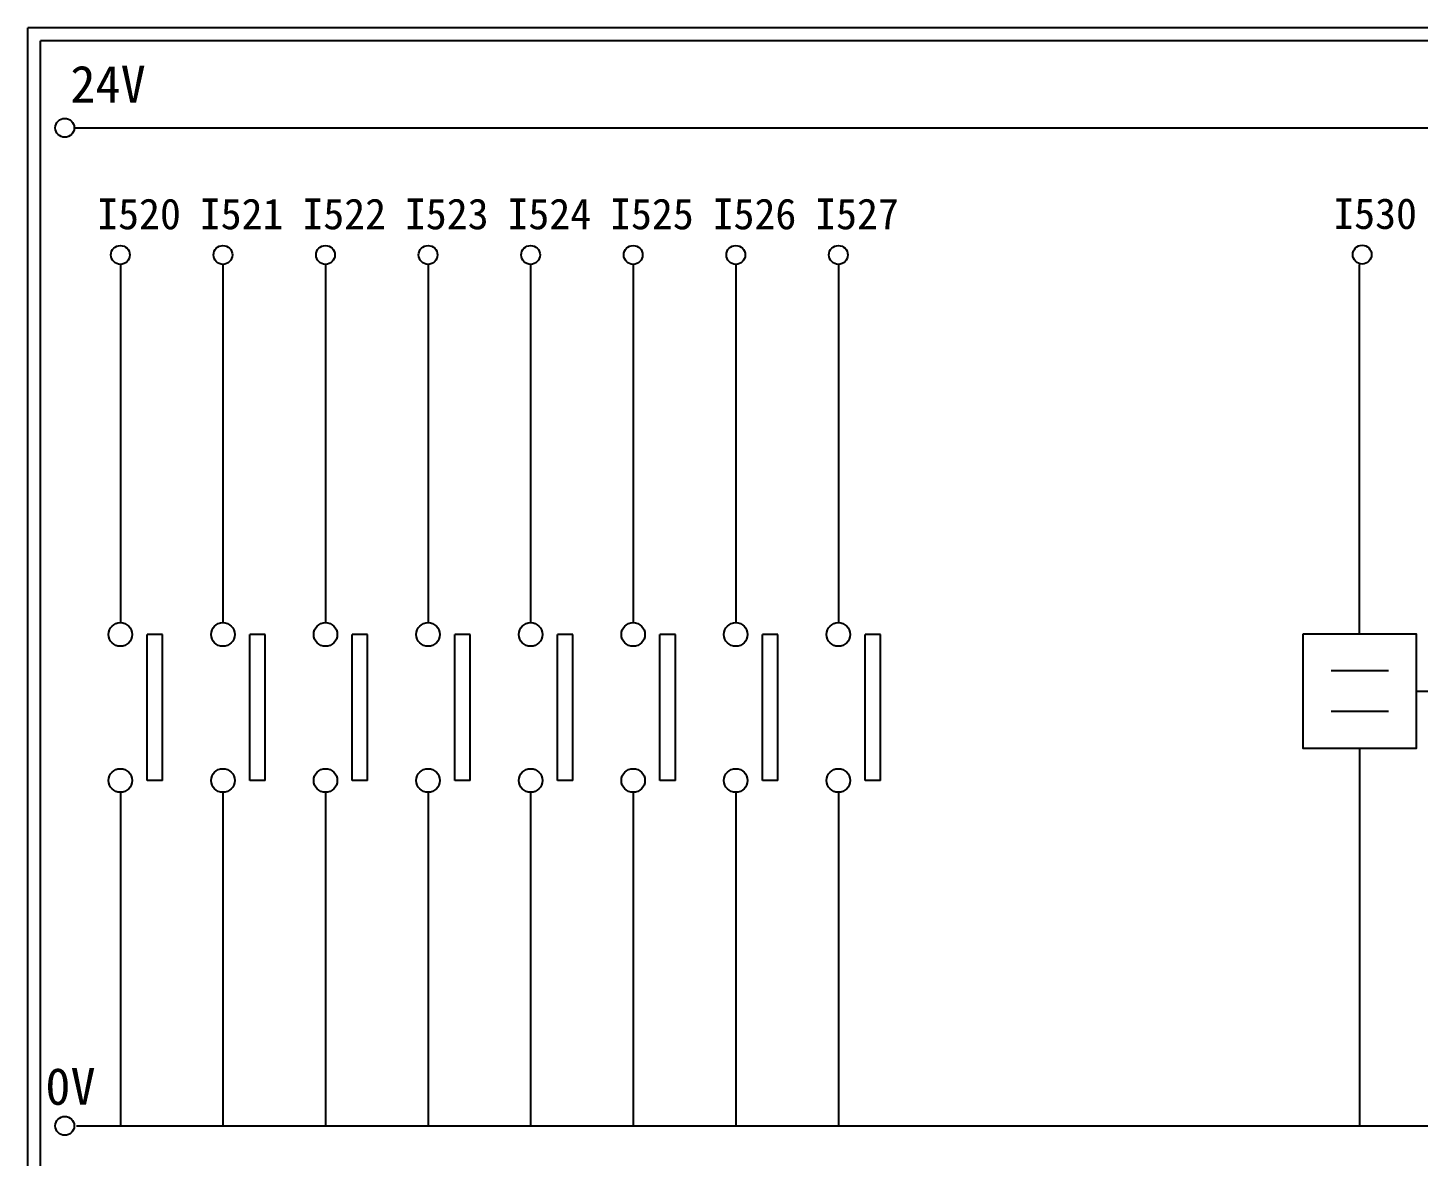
# Model space of a CAD drawing. Extents: x 275 to 562, y 265 to 469.
# Drawn here: x 274.9 to 410.5, y 358.9 to 468.9 of the extents above; entities that cross this region are included whole.
import ezdxf

# ---------------------------------------------------------------- set-up
doc = ezdxf.new("R2010")
doc.units = 0
doc.layers.get('0').update_dxf_attribs({"linetype": 'CONTINUOUS'})
doc.layers.add('圖框層', color=7, linetype='CONTINUOUS')
doc.layers.add('標尺寸層', color=3, linetype='CONTINUOUS')
doc.styles.add('STSL', font='kaiu.ttf')

msp = doc.modelspace()

# ---------------------------------------------------------------- linework, layer by layer
for p, q in [((404.74, 409.84), (404.74, 445.86)), ((288.03, 409.78), (286.53, 409.78)), ((298.03, 409.78), (296.53, 409.78)), ((308.03, 409.78), (306.53, 409.78)), ((318.03, 409.78), (316.53, 409.78)), ((328.03, 409.78), (326.53, 409.78)), ((338.03, 409.78), (336.53, 409.78)), ((348.03, 409.78), (346.53, 409.78)), ((358.03, 409.78), (356.53, 409.78)), ((410.26, 404.26), (415.32, 404.26)), ((404.74, 398.68), (404.74, 361.9)), ((288.03, 395.55), (286.53, 395.55)), ((298.03, 395.55), (296.53, 395.55)), ((308.03, 395.55), (306.53, 395.55)), ((318.03, 395.55), (316.53, 395.55)), ((328.03, 395.55), (326.53, 395.55)), ((338.03, 395.55), (336.53, 395.55)), ((348.03, 395.55), (346.53, 395.55)), ((358.03, 395.55), (356.53, 395.55))]:
    msp.add_line(p, q)
msp.add_lwpolyline([(399.23, 409.84), (410.26, 409.84), (410.26, 398.68), (399.23, 398.68)], close=True)
at = {"layer": '圖框層', "color": 7}
for p, q in [((561.9, 468.91), (274.9, 468.91)), ((274.9, 264.95), (274.9, 468.91)), ((560.65, 467.66), (276.15, 467.66)), ((276.15, 266.2), (276.15, 467.66))]:
    msp.add_line(p, q, dxfattribs=at)
at = {"layer": '標尺寸層', "color": 7}
for p, q in [((279.42, 459.17), (557.02, 459.17)), ((283.92, 445.86), (283.92, 410.94)), ((293.92, 445.86), (293.92, 410.94)), ((303.92, 445.86), (303.92, 410.94)), ((313.92, 445.86), (313.92, 410.94)), ((323.92, 445.86), (323.92, 410.94)), ((333.92, 445.86), (333.92, 410.94)), ((343.92, 445.86), (343.92, 410.94)), ((353.92, 445.86), (353.92, 410.94)), ((286.53, 395.55), (286.53, 409.78)), ((288.03, 395.55), (288.03, 409.78)), ((296.53, 395.55), (296.53, 409.78)), ((298.03, 395.55), (298.03, 409.78)), ((306.53, 395.55), (306.53, 409.78)), ((308.03, 395.55), (308.03, 409.78)), ((316.53, 395.55), (316.53, 409.78)), ((318.03, 395.55), (318.03, 409.78)), ((326.53, 395.55), (326.53, 409.78)), ((328.03, 395.55), (328.03, 409.78)), ((336.53, 395.55), (336.53, 409.78)), ((338.03, 395.55), (338.03, 409.78)), ((346.53, 395.55), (346.53, 409.78)), ((348.03, 395.55), (348.03, 409.78)), ((356.53, 395.55), (356.53, 409.78)), ((358.03, 395.55), (358.03, 409.78)), ((401.98, 406.29), (407.55, 406.29)), ((401.98, 402.32), (407.55, 402.32)), ((283.92, 394.41), (283.92, 361.9)), ((293.92, 394.41), (293.92, 361.9)), ((303.92, 394.41), (303.92, 361.9)), ((313.92, 394.41), (313.92, 361.9)), ((323.92, 394.41), (323.92, 361.9)), ((333.92, 394.41), (333.92, 361.9)), ((343.92, 394.41), (343.92, 361.9)), ((353.92, 394.41), (353.92, 361.9)), ((279.63, 361.9), (557.5, 361.9))]:
    msp.add_line(p, q, dxfattribs=at)
for centre, radius in [((278.5, 459.17), 0.92), ((283.92, 446.78), 0.92), ((293.92, 446.78), 0.92), ((303.92, 446.78), 0.92), ((313.92, 446.78), 0.92), ((323.92, 446.78), 0.92), ((333.92, 446.78), 0.92), ((343.92, 446.78), 0.92), ((353.92, 446.78), 0.92), ((404.99, 446.81), 0.92), ((283.92, 409.79), 1.15), ((293.92, 409.79), 1.15), ((303.92, 409.79), 1.15), ((313.92, 409.79), 1.15), ((323.92, 409.79), 1.15), ((333.92, 409.79), 1.15), ((343.92, 409.79), 1.15), ((353.92, 409.79), 1.15), ((283.92, 395.56), 1.15), ((293.92, 395.56), 1.15), ((303.92, 395.56), 1.15), ((313.92, 395.56), 1.15), ((323.92, 395.56), 1.15), ((333.92, 395.56), 1.15), ((343.92, 395.56), 1.15), ((353.92, 395.56), 1.15), ((278.5, 361.9), 0.92)]:
    msp.add_circle(centre, radius, dxfattribs=at)

# ---------------------------------------------------------------- texts
at = {"layer": '圖框層', "color": 4, "style": 'STSL'}
for s, height, p in [('24V', 3.6, (279.05, 461.63)), ('I520', 3, (281.66, 449.28)), ('I521', 3, (291.66, 449.28)), ('I522', 3, (301.66, 449.28)), ('I523', 3, (311.66, 449.28)), ('I524', 3, (321.66, 449.28)), ('I525', 3, (331.66, 449.28)), ('I526', 3, (341.66, 449.28)), ('I527', 3, (351.66, 449.28)), ('I530', 3, (402.17, 449.31)), ('0V', 3.6, (276.61, 363.95))]:
    msp.add_text(s, height=height, dxfattribs=at).set_placement(p)

doc.saveas('drawing.dxf')
